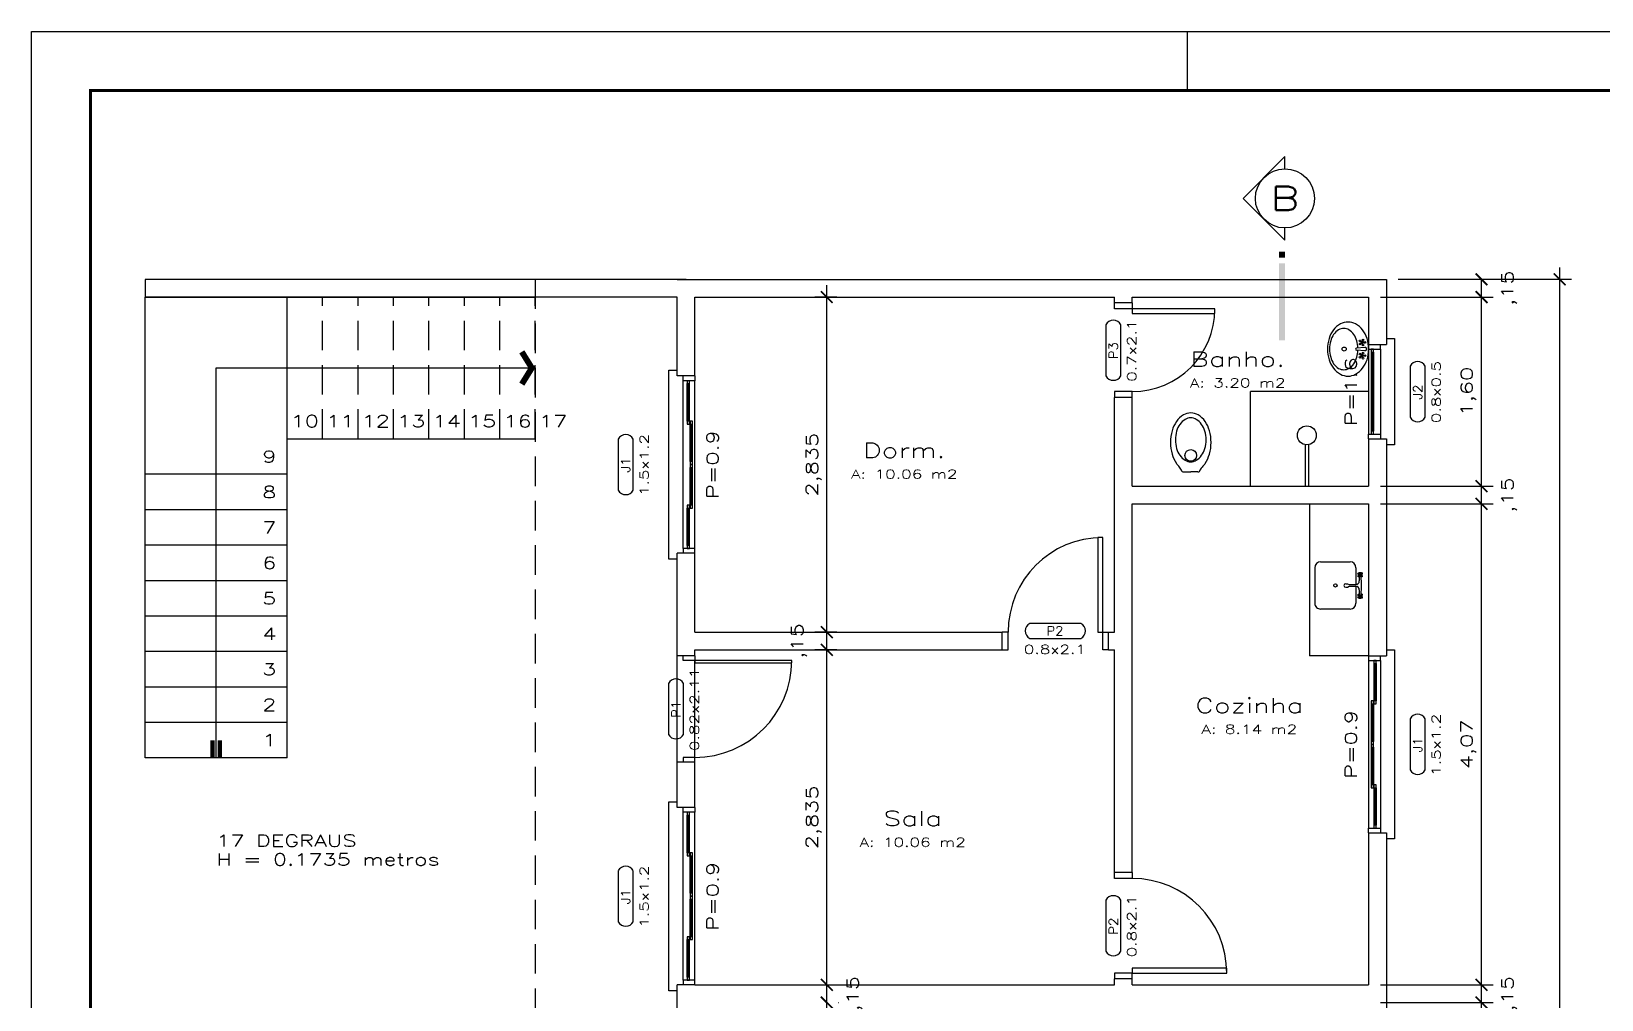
# Model space of a CAD drawing. Extents: x 241 to 398, y 106 to 179.
# Drawn here: x 241.52 to 254.81, y 169.04 to 177.24 of the extents above; entities that cross this region are included whole.
import ezdxf
from ezdxf.enums import TextEntityAlignment as Align

# ---------------------------------------------------------------- set-up
doc = ezdxf.new("R2010")
doc.units = 0
doc.linetypes.add('HIDDEN', pattern=[0.375, 0.25, -0.125])
doc.layers.get('0').update_dxf_attribs({"linetype": 'CONTINUOUS'})
doc.layers.get('DEFPOINTS').update_dxf_attribs({"linetype": 'CONTINUOUS'})
for name, color, linetype in [('APARELHOS', 8, 'CONTINUOUS'), ('COTAS', 7, 'CONTINUOUS'), ('ESPEC', 7, 'CONTINUOUS'), ('ESPECARQ', 7, 'CONTINUOUS'), ('ESQUADRIA', 3, 'CONTINUOUS'), ('LINVISTA', 8, 'CONTINUOUS'), ('MOBIL_I', 8, 'CONTINUOUS'), ('PAREDE', 5, 'CONTINUOUS'), ('REG120-160', 4, 'CONTINUOUS'), ('UNIDADE', 4, 'CONTINUOUS'), ('VIDRO', 1, 'CONTINUOUS')]:
    doc.layers.add(name, color=color, linetype=linetype)
doc.styles.add('REGUA100', font='romans.shx', dxfattribs={"width": 1.4})
doc.styles.add('REGUA160', font='romans.shx', dxfattribs={"width": 1.4})
doc.styles.add('REGUA60', font='romans.shx', dxfattribs={"width": 1.4})
doc.styles.add('REGUA80', font='romans.shx', dxfattribs={"width": 1.4})
doc.styles.get("Standard").update_dxf_attribs({"font": 'ISOCP'})
doc.dimstyles.new('ISO-25', dxfattribs={"dimtxt": 2.5, "dimasz": 2.5, "dimexe": 1.25, "dimexo": 0.625, "dimtad": 1, "dimdec": 4, "dimdsep": 46, "dimlunit": 6, "dimtxsty": 'Standard', "dimcen": 2.5, "dimadec": 0, "dimazin": 0, "dimtfac": 1, "dimtdec": 4, "dimtmove": 0, "dimatfit": 3, "dimfxl": 0, "dimtolj": 1, "dimtzin": 0, "dimarcsym": 0})

# ---------------------------------------------------------------- blocks, each defined once
blk = doc.blocks.new('CORTE2')
at = {"color": 4}
blk.add_lwpolyline([(-5, 0), (-7.07, 0), (0, 7.07), (7.07, 0), (5, 0, 1)], format="xyb", close=True, dxfattribs=at)
at = {"color": 0, "linetype": 'ByBlock'}
blk.add_arc((0, 0), 5, 180, 0, dxfattribs=at)
at = {"color": 4, "linetype": 'ByBlock'}
for points in [[(9, 0), (9, 1), (10, 0), (10, 1)], [(11, 0), (11, 1), (24, 0), (24, 1)]]:
    blk.add_solid(points, dxfattribs=at)
blk = doc.blocks.new('INDESQ2')
at = {"color": 0, "linetype": 'ByBlock'}
for p, q in [((4.32, 2.96), (-4.32, 2.96)), ((-4.32, 0.44), (4.32, 0.44))]:
    blk.add_line(p, q, dxfattribs=at)
at = {"color": 0}
for centre, start, end in [((-3.67, 1.7), 117.3654, 242.6346), ((3.67, 1.7), 297.3654, 62.6346)]:
    blk.add_arc(centre, 1.42, start, end, dxfattribs=at)
at = {"style": 'REGUA60', "width": 1.4, "flags": 9}
blk.add_attdef('LOCAL', text='', height=1.5, dxfattribs=at).set_placement((-0.08, -4.35), align=Align.CENTER)
at = {"layer": 'ESPECARQ', "color": 0, "style": 'REGUA60'}
for tag, width, p in [('COD', 1.1, (-0.08, 0.95)), ('DIM', 1.4, (-0.08, -2.17))]:
    blk.add_attdef(tag, text='', height=1.5, dxfattribs=dict(at, width=width)).set_placement(p, align=Align.CENTER)
blk = doc.blocks.new('INDDIRF')
at = {"color": 4, "linetype": 'ByBlock'}
for points in [[(0, 0), (1.86, 3), (1.18, 0), (2.71, 2.47)], [(0, 0), (1.86, -3), (1.18, 0), (2.71, -2.47)]]:
    blk.add_solid(points, dxfattribs=at)
blk = doc.blocks.new('INDDIRI')
at = {"color": 4, "linetype": 'ByBlock'}
for points in [[(0, 1), (0, 0.25), (3, 1), (3, 0.25)], [(0, -0.25), (0, -1), (3, -0.25), (3, -1)]]:
    blk.add_solid(points, dxfattribs=at)
blk = doc.blocks.new('CUBACOZ')
at = {"layer": 'APARELHOS'}
for p, q in [((-0.152, 0.174), (-0.01, 0.174)), ((-0.099, 0.209), (-0.104, 0.215)), ((-0.104, 0.203), (-0.099, 0.209)), ((-0.092, 0.216), (-0.098, 0.223)), ((-0.097, 0.196), (-0.092, 0.202)), ((-0.092, 0.216), (-0.086, 0.222)), ((-0.092, 0.202), (-0.086, 0.196)), ((-0.085, 0.209), (-0.079, 0.215)), ((-0.085, 0.209), (-0.079, 0.203)), ((-0.075, 0.202), (-0.04, 0.202)), ((-0.01, 0.117), (-0.01, 0.172)), ((0.005, 0.117), (0.005, 0.172)), ((0.006, 0.174), (0.148, 0.174)), ((0.035, 0.202), (0.072, 0.202)), ((0.081, 0.209), (0.076, 0.215)), ((0.076, 0.203), (0.081, 0.209)), ((0.088, 0.216), (0.082, 0.222)), ((0.083, 0.196), (0.088, 0.202)), ((0.088, 0.216), (0.094, 0.222)), ((0.088, 0.202), (0.094, 0.196)), ((0.095, 0.209), (0.101, 0.215)), ((0.095, 0.209), (0.101, 0.203)), ((-0.202, -0.125), (-0.202, 0.124)), ((-0.017, 0.102), (-0.01, 0.117)), ((-0.017, 0.087), (-0.017, 0.102)), ((0.013, 0.102), (0.005, 0.117)), ((0.013, 0.087), (0.013, 0.102)), ((0.198, 0.124), (0.198, -0.125)), ((-0.152, -0.175), (0.148, -0.175))]:
    blk.add_line(p, q, dxfattribs=at)
for centre, radius in [((-0.104, 0.221), 0.0062), ((-0.103, 0.197), 0.0062), ((-0.092, 0.209), 0.00508), ((-0.08, 0.221), 0.0062), ((-0.08, 0.197), 0.0062), ((0.076, 0.221), 0.0062), ((0.077, 0.197), 0.0062), ((0.088, 0.209), 0.00508), ((0.1, 0.221), 0.0062), ((0.1, 0.197), 0.0062), ((-0.002, 0), 0.0143)]:
    blk.add_circle(centre, radius, dxfattribs=at)
for centre, radius, start, end in [((-0.152, 0.124), 0.05, 90, 180), ((-0.087, 0.21), 0.0229, 161.7256, 199.7467), ((-0.092, 0.212), 0.0153, 59.5718, 120.4282), ((-0.092, 0.207), 0.0156, 241.2823, 298.7177), ((-0.002, -0.413), 0.634, 83.3445, 96.6555), ((-0.04, 0.172), 0.03, 0, 90), ((0.035, 0.172), 0.03, 90, 180), ((0.088, 0.212), 0.0153, 59.5718, 120.4282), ((0.088, 0.206), 0.0156, 241.2823, 298.7177), ((0.088, 0.209), 0.0188, 335.2462, 23.3183), ((0.148, 0.124), 0.05, 0, 90), ((-0.002, 0.087), 0.015, 180, 0), ((-0.152, -0.125), 0.05, 180, 270), ((0.148, -0.125), 0.05, 270, 0)]:
    blk.add_arc(centre, radius, start, end, dxfattribs=at)
blk = doc.blocks.new('INDUNI1')
at = {"color": 0, "style": 'REGUA100', "width": 1.4, "flags": 8}
for tag, p in [('NOME1', (0, 0)), ('NOME2', (0, -4.29))]:
    blk.add_attdef(tag, text='', height=2.5, dxfattribs=at).set_placement(p, align=Align.CENTER)
at = {"layer": 'ESPECARQ', "style": 'REGUA60', "width": 1.4}
blk.add_attdef('AREA', text='', height=1.5, dxfattribs=at).set_placement((0, -7.81), align=Align.CENTER)
at = {"layer": 'ESPECARQ', "style": 'REGUA60', "width": 1.4, "flags": 8}
for tag, p in [('PISO', (0, -10.31)), ('REVPAR', (0, -12.81)), ('PEDIR', (0, -15.31))]:
    blk.add_attdef(tag, text='', height=1.5, dxfattribs=at).set_placement(p, align=Align.CENTER)
blk = doc.blocks.new('LAVAT')
for p, q in [((-10.1, -2.8), (-8.9, -3.2)), ((-10, -2.4), (-8.7, -2.8)), ((-9.4, -4.9), (-8.6, -3.8)), ((-9.1, -5.2), (-8.3, -4.1)), ((-8.2, -1), (-8.2, -2.4)), ((-7.8, -1), (-7.8, -2.4)), ((-6.8, -5.2), (-7.6, -4.1)), ((-6.5, -4.9), (-7.3, -3.8)), ((-5.9, -2.4), (-7.2, -2.8)), ((-5.8, -2.8), (-7.1, -3.2)), ((-2.1, -0.2), (-1.2, -10.1)), ((2.1, -0.2), (1.2, -10.1)), ((5.8, -2.8), (7.1, -3.2)), ((5.9, -2.4), (7.2, -2.8)), ((6.5, -4.9), (7.3, -3.8)), ((6.8, -5.2), (7.6, -4.1)), ((7.8, -1), (7.8, -2.4)), ((8.2, -1), (8.2, -2.4)), ((9.1, -5.2), (8.3, -4.1)), ((9.4, -4.9), (8.6, -3.8)), ((10, -2.4), (8.7, -2.8)), ((10.1, -2.8), (8.9, -3.2))]:
    blk.add_line(p, q)
blk.add_lwpolyline([(0, 4.6, 0.076419), (-12.9, 2.6, 0.086454), (-23.1, -2.7, 0.105866), (-30.4, -11.2, 0.125365), (-32.7, -20.3, 0.125365), (-30.4, -29.5, 0.105866), (-23.1, -37.9, 0.086454), (-12.9, -43.2, 0.076419), (0, -45.2, 0.076419), (12.9, -43.2, 0.086454), (23.1, -37.9, 0.105866), (30.4, -29.5, 0.125365), (32.7, -20.3, 0.125365), (30.4, -11.2, 0.105866), (23.1, -2.7, 0.086454), (12.9, 2.6, 0.076419)], format="xyb", close=True)
for points in [[(-25, -25.5, 0.136248), (-23.3, -31.7, 0.106961), (-17.7, -37.7, 0.081463), (-9.9, -41.3, 0.069558), (0, -42.7, 0.069558), (9.9, -41.3, 0.081463), (17.7, -37.7, 0.106961), (23.3, -31.7, 0.136248), (25, -25.5, 0.136248), (23.3, -19.3, 0.106961), (17.7, -13.3, 0.081463), (9.9, -9.7, 0.060346), (1.3, -8.3, 0.069558)], [(-1.3, -8.3, 0.060346), (-9.9, -9.7, 0.081463), (-17.7, -13.3, 0.106961), (-23.3, -19.3, 0.136248), (-25, -25.5, 0.136248)]]:
    blk.add_lwpolyline(points, format="xyb")
for centre, radius in [((-8, 0), 1.05), ((8, 0), 1.05), ((-11, -2.2), 1.05), ((-9.9, -5.9), 1.05), ((-8, -3.2), 0.904), ((-6.1, -5.9), 1.05), ((-4.9, -2.2), 1.05), ((4.9, -2.2), 1.05), ((6.1, -5.9), 1.05), ((8, -3.2), 0.904), ((9.9, -5.9), 1.05), ((11, -2.2), 1.05), ((0, -25), 2.5)]:
    blk.add_circle(centre, radius)
for centre, radius, start, end in [((0, 0), 2.11, 354.4166, 185.8913), ((0, -10), 1.16, 185.4287, 354.7356)]:
    blk.add_arc(centre, radius, start, end)
blk = doc.blocks.new('VASO')
for p in [(-6, 0), (6, 0)]:
    blk.add_line(p, (0, 0))
for points in [[(0, 50, 0.136248), (-6.2, 48.3, 0.106961), (-12.2, 42.7, 0.081463), (-15.8, 34.9, 0.069558), (-17.2, 25, 0.069558), (-15.8, 15.1, 0.081463), (-12.2, 7.3, 0.040842), (-10.2, 4.9, 0.136248)], [(10.3, 5, 0.039379), (12.2, 7.3, 0.081463), (15.8, 15.1, 0.069558), (17.2, 25, 0.069558), (15.8, 34.9, 0.081463), (12.2, 42.7, 0.106961), (6.2, 48.3, 0.136248), (0, 50, 0.136248)]]:
    blk.add_lwpolyline(points, format="xyb")
blk.add_lwpolyline([(0, 45.8, 0.134521), (-4.7, 44.5, 0.106852), (-9.2, 40.3, 0.08225), (-12, 34.6, 0.070585), (-13, 27.2, 0.070585), (-12, 19.8, 0.08225), (-9.2, 14.1, 0.106852), (-4.7, 9.9, 0.134521), (0, 8.6, 0.134521), (4.7, 9.9, 0.106852), (9.2, 14.1, 0.08225), (11.9, 19.8, 0.070585), (13, 27.2, 0.070585), (11.9, 34.6, 0.08225), (9.2, 40.3, 0.106852), (4.7, 44.5, 0.134521)], format="xyb", close=True)
blk.add_circle((0, 14), 4.93)
for centre, radius, start, end in [((-21.8, -5.8), 15.8, 27.8937, 42.6874), ((-6, 2), 2, 186.211, 270), ((6, 2), 2, 270, 353.789), ((21.8, -5.8), 15.8, 137.3126, 152.1063)]:
    blk.add_arc(centre, radius, start, end)
blk = doc.blocks.new('VASOSANIT2')
at = {"layer": 'APARELHOS', "ltscale": 10, "xscale": 0.01, "yscale": 0.01, "zscale": 0.01}
blk.add_blockref('VASO', (-0.03, 0), dxfattribs=at)
blk = doc.blocks.new('CHUVA')
at = {"layer": 'APARELHOS'}
for p, q in [((-0.03, -0.35), (-0.03, 0)), ((0, -0.35), (0, 0))]:
    blk.add_line(p, q, dxfattribs=at)
blk.add_circle((-0.015, -0.43), 0.08, dxfattribs=at)
blk = doc.blocks.new('_ARCHTICK')
at = {"color": 0, "linetype": 'ByBlock', "const_width": 0.15}
blk.add_lwpolyline([(-0.5, -0.5), (0.5, 0.5)], dxfattribs=at)
blk = doc.blocks.new('*D69')
at = {"color": 1, "linetype": 'ByBlock', "transparency": 16777216}
for p, q in [((253.792, 167.318), (253.792, 169.118)), ((252.937, 169.018), (253.892, 169.018))]:
    blk.add_line(p, q, dxfattribs=at)
at = {"layer": 'DEFPOINTS', "color": 0, "linetype": 'ByBlock', "transparency": 16777216}
for p in [(252.837, 169.018, -3.35), (253.792, 169.018), (252.837, 167.418, -3.35)]:
    blk.add_point(p, dxfattribs=at)
at = {"color": 1, "linetype": 'ByBlock', "transparency": 16777216, "xscale": 0.1, "yscale": 0.1, "zscale": 0.1}
for p, rotation in [((253.792, 169.018), 90), ((253.792, 167.418), 270)]:
    blk.add_blockref('_ARCHTICK', p, dxfattribs=dict(at, rotation=rotation))
at = {"color": 7, "linetype": 'ByBlock', "transparency": 16777216, "insert": (253.682, 168.218), "char_height": 0.1, "attachment_point": 5, "rotation": 90, "style": 'REGUA60'}
blk.add_mtext('\\A1;1,60', dxfattribs=at)
blk = doc.blocks.new('*D70')
at = {"color": 1, "linetype": 'ByBlock', "transparency": 16777216}
for p, q in [((252.937, 169.168), (253.892, 169.168)), ((253.792, 168.918), (253.792, 169.168))]:
    blk.add_line(p, q, dxfattribs=at)
at = {"layer": 'DEFPOINTS', "color": 0, "linetype": 'ByBlock', "transparency": 16777216}
for p in [(252.837, 169.168, -3.35), (253.792, 169.168), (252.837, 169.018, -3.35)]:
    blk.add_point(p, dxfattribs=at)
at = {"color": 1, "linetype": 'ByBlock', "transparency": 16777216, "xscale": 0.1, "yscale": 0.1, "zscale": 0.1}
for p, rotation in [((253.792, 169.168), 90), ((253.792, 169.018), 270)]:
    blk.add_blockref('_ARCHTICK', p, dxfattribs=dict(at, rotation=rotation))
at = {"color": 7, "linetype": 'ByBlock', "transparency": 16777216, "insert": (254.026, 169.093), "char_height": 0.1, "attachment_point": 5, "rotation": 90, "style": 'REGUA60'}
blk.add_mtext('\\A1;,15', dxfattribs=at)
blk = doc.blocks.new('*D71')
at = {"color": 1, "linetype": 'ByBlock', "transparency": 16777216}
for p, q in [((252.937, 173.238), (253.892, 173.238)), ((253.792, 169.068), (253.792, 173.338))]:
    blk.add_line(p, q, dxfattribs=at)
at = {"layer": 'DEFPOINTS', "color": 0, "linetype": 'ByBlock', "transparency": 16777216}
for p in [(252.837, 173.238, -3.35), (253.792, 173.238), (252.837, 169.168, -3.35)]:
    blk.add_point(p, dxfattribs=at)
at = {"color": 1, "linetype": 'ByBlock', "transparency": 16777216, "xscale": 0.1, "yscale": 0.1, "zscale": 0.1}
for p, rotation in [((253.792, 173.238), 90), ((253.792, 169.168), 270)]:
    blk.add_blockref('_ARCHTICK', p, dxfattribs=dict(at, rotation=rotation))
at = {"color": 7, "linetype": 'ByBlock', "transparency": 16777216, "insert": (253.682, 171.203), "char_height": 0.1, "attachment_point": 5, "rotation": 90, "style": 'REGUA60'}
blk.add_mtext('\\A1;4,07', dxfattribs=at)
blk = doc.blocks.new('*D72')
at = {"color": 1, "linetype": 'ByBlock', "transparency": 16777216}
for p, q in [((252.937, 173.388), (253.892, 173.388)), ((253.792, 173.138), (253.792, 173.388))]:
    blk.add_line(p, q, dxfattribs=at)
at = {"layer": 'DEFPOINTS', "color": 0, "linetype": 'ByBlock', "transparency": 16777216}
for p in [(252.837, 173.388, -3.35), (253.792, 173.388), (252.837, 173.238, -3.35)]:
    blk.add_point(p, dxfattribs=at)
at = {"color": 1, "linetype": 'ByBlock', "transparency": 16777216, "xscale": 0.1, "yscale": 0.1, "zscale": 0.1}
for p, rotation in [((253.792, 173.388), 90), ((253.792, 173.238), 270)]:
    blk.add_blockref('_ARCHTICK', p, dxfattribs=dict(at, rotation=rotation))
at = {"color": 7, "linetype": 'ByBlock', "transparency": 16777216, "insert": (254.026, 173.313), "char_height": 0.1, "attachment_point": 5, "rotation": 90, "style": 'REGUA60'}
blk.add_mtext('\\A1;,15', dxfattribs=at)
blk = doc.blocks.new('*D73')
at = {"color": 1, "linetype": 'ByBlock', "transparency": 16777216}
for p, q in [((253.792, 173.288), (253.792, 175.088)), ((252.937, 174.988), (253.892, 174.988))]:
    blk.add_line(p, q, dxfattribs=at)
at = {"layer": 'DEFPOINTS', "color": 0, "linetype": 'ByBlock', "transparency": 16777216}
for p in [(252.837, 174.988, -3.35), (253.792, 174.988), (252.837, 173.388, -3.35)]:
    blk.add_point(p, dxfattribs=at)
at = {"color": 1, "linetype": 'ByBlock', "transparency": 16777216, "xscale": 0.1, "yscale": 0.1, "zscale": 0.1}
for p, rotation in [((253.792, 174.988), 90), ((253.792, 173.388), 270)]:
    blk.add_blockref('_ARCHTICK', p, dxfattribs=dict(at, rotation=rotation))
at = {"color": 7, "linetype": 'ByBlock', "transparency": 16777216, "insert": (253.682, 174.188), "char_height": 0.1, "attachment_point": 5, "rotation": 90, "style": 'REGUA60'}
blk.add_mtext('\\A1;1,60', dxfattribs=at)
blk = doc.blocks.new('*D74')
at = {"color": 1, "linetype": 'ByBlock', "transparency": 16777216}
for p, q in [((253.087, 175.138), (253.892, 175.138)), ((253.792, 174.888), (253.792, 175.138))]:
    blk.add_line(p, q, dxfattribs=at)
at = {"layer": 'DEFPOINTS', "color": 0, "linetype": 'ByBlock', "transparency": 16777216}
for p in [(252.987, 175.138, -3.35), (253.792, 175.138), (252.837, 174.988, -3.35)]:
    blk.add_point(p, dxfattribs=at)
at = {"color": 1, "linetype": 'ByBlock', "transparency": 16777216, "xscale": 0.1, "yscale": 0.1, "zscale": 0.1}
for p, rotation in [((253.792, 175.138), 90), ((253.792, 174.988), 270)]:
    blk.add_blockref('_ARCHTICK', p, dxfattribs=dict(at, rotation=rotation))
at = {"color": 7, "linetype": 'ByBlock', "transparency": 16777216, "insert": (254.026, 175.063), "char_height": 0.1, "attachment_point": 5, "rotation": 90, "style": 'REGUA60'}
blk.add_mtext('\\A1;,15', dxfattribs=at)
blk = doc.blocks.new('*D75')
at = {"color": 1, "linetype": 'ByBlock', "transparency": 16777216}
for p, q in [((254.453, 175.238), (254.453, 145.038)), ((253.087, 175.138), (254.553, 175.138)), ((253.087, 145.138), (254.553, 145.138))]:
    blk.add_line(p, q, dxfattribs=at)
at = {"layer": 'DEFPOINTS', "color": 0, "linetype": 'ByBlock', "transparency": 16777216}
for p in [(252.987, 175.138, -3.35), (252.987, 145.138, -3.35), (254.453, 145.138)]:
    blk.add_point(p, dxfattribs=at)
at = {"color": 1, "linetype": 'ByBlock', "transparency": 16777216, "xscale": 0.1, "yscale": 0.1, "zscale": 0.1}
for p, rotation in [((254.453, 175.138), 90), ((254.453, 145.138), 270)]:
    blk.add_blockref('_ARCHTICK', p, dxfattribs=dict(at, rotation=rotation))
at = {"color": 7, "linetype": 'ByBlock', "transparency": 16777216, "insert": (254.343, 160.138), "char_height": 0.1, "attachment_point": 5, "rotation": 90, "style": 'REGUA60'}
blk.add_mtext('\\A1;30,00', dxfattribs=at)
blk = doc.blocks.new('*D90')
at = {"color": 1, "linetype": 'ByBlock', "transparency": 16777216}
for p, q in [((248.253, 166.083), (248.253, 169.118)), ((248.35, 169.018), (248.353, 169.018)), ((248.337, 166.183), (248.153, 166.183))]:
    blk.add_line(p, q, dxfattribs=at)
at = {"layer": 'DEFPOINTS', "color": 0, "linetype": 'ByBlock', "transparency": 16777216}
for p in [(248.25, 169.018, -3.35), (248.253, 169.018), (248.437, 166.183, -3.35)]:
    blk.add_point(p, dxfattribs=at)
at = {"color": 1, "linetype": 'ByBlock', "transparency": 16777216, "xscale": 0.1, "yscale": 0.1, "zscale": 0.1}
for p, rotation in [((248.253, 169.018), 90), ((248.253, 166.183), 270)]:
    blk.add_blockref('_ARCHTICK', p, dxfattribs=dict(at, rotation=rotation))
at = {"color": 7, "linetype": 'ByBlock', "transparency": 16777216, "insert": (248.143, 167.6), "char_height": 0.1, "attachment_point": 5, "rotation": 90, "style": 'REGUA60'}
blk.add_mtext('\\A1;2,835', dxfattribs=at)
blk = doc.blocks.new('*D91')
at = {"color": 1, "linetype": 'ByBlock', "transparency": 16777216}
for p, q in [((248.253, 168.918), (248.253, 169.168)), ((248.35, 169.168), (248.353, 169.168))]:
    blk.add_line(p, q, dxfattribs=at)
at = {"layer": 'DEFPOINTS', "color": 0, "linetype": 'ByBlock', "transparency": 16777216}
for p in [(248.25, 169.168, -3.35), (248.253, 169.168), (248.25, 169.018, -3.35)]:
    blk.add_point(p, dxfattribs=at)
at = {"color": 1, "linetype": 'ByBlock', "transparency": 16777216, "xscale": 0.1, "yscale": 0.1, "zscale": 0.1}
for p, rotation in [((248.253, 169.168), 90), ((248.253, 169.018), 270)]:
    blk.add_blockref('_ARCHTICK', p, dxfattribs=dict(at, rotation=rotation))
at = {"color": 7, "linetype": 'ByBlock', "transparency": 16777216, "insert": (248.487, 169.093), "char_height": 0.1, "attachment_point": 5, "rotation": 90, "style": 'REGUA60'}
blk.add_mtext('\\A1;,15', dxfattribs=at)
blk = doc.blocks.new('*D92')
at = {"color": 1, "linetype": 'ByBlock', "transparency": 16777216}
for p, q in [((248.253, 169.068), (248.253, 172.103)), ((248.337, 172.003), (248.153, 172.003)), ((248.35, 169.168), (248.353, 169.168))]:
    blk.add_line(p, q, dxfattribs=at)
at = {"layer": 'DEFPOINTS', "color": 0, "linetype": 'ByBlock', "transparency": 16777216}
for p in [(248.253, 172.003), (248.437, 172.003, -3.35), (248.25, 169.168, -3.35)]:
    blk.add_point(p, dxfattribs=at)
at = {"color": 1, "linetype": 'ByBlock', "transparency": 16777216, "xscale": 0.1, "yscale": 0.1, "zscale": 0.1}
for p, rotation in [((248.253, 172.003), 90), ((248.253, 169.168), 270)]:
    blk.add_blockref('_ARCHTICK', p, dxfattribs=dict(at, rotation=rotation))
at = {"color": 7, "linetype": 'ByBlock', "transparency": 16777216, "insert": (248.143, 170.585), "char_height": 0.1, "attachment_point": 5, "rotation": 90, "style": 'REGUA60'}
blk.add_mtext('\\A1;2,835', dxfattribs=at)
blk = doc.blocks.new('*D93')
at = {"color": 1, "linetype": 'ByBlock', "transparency": 16777216}
for p, q in [((248.337, 172.153), (248.153, 172.153)), ((248.253, 171.903), (248.253, 172.153))]:
    blk.add_line(p, q, dxfattribs=at)
at = {"layer": 'DEFPOINTS', "color": 0, "linetype": 'ByBlock', "transparency": 16777216}
for p in [(248.253, 172.153), (248.437, 172.153, -3.35), (248.437, 172.003, -3.35)]:
    blk.add_point(p, dxfattribs=at)
at = {"color": 1, "linetype": 'ByBlock', "transparency": 16777216, "xscale": 0.1, "yscale": 0.1, "zscale": 0.1}
for p, rotation in [((248.253, 172.153), 90), ((248.253, 172.003), 270)]:
    blk.add_blockref('_ARCHTICK', p, dxfattribs=dict(at, rotation=rotation))
at = {"color": 7, "linetype": 'ByBlock', "transparency": 16777216, "insert": (248.018, 172.078), "char_height": 0.1, "attachment_point": 5, "rotation": 90, "style": 'REGUA60'}
blk.add_mtext('\\A1;,15', dxfattribs=at)
blk = doc.blocks.new('*D94')
at = {"color": 1, "linetype": 'ByBlock', "transparency": 16777216}
for p, q in [((248.253, 172.053), (248.253, 175.088)), ((248.337, 174.988), (248.153, 174.988)), ((248.337, 172.153), (248.153, 172.153))]:
    blk.add_line(p, q, dxfattribs=at)
at = {"layer": 'DEFPOINTS', "color": 0, "linetype": 'ByBlock', "transparency": 16777216}
for p in [(248.253, 174.988), (248.437, 174.988, -3.35), (248.437, 172.153, -3.35)]:
    blk.add_point(p, dxfattribs=at)
at = {"color": 1, "linetype": 'ByBlock', "transparency": 16777216, "xscale": 0.1, "yscale": 0.1, "zscale": 0.1}
for p, rotation in [((248.253, 174.988), 90), ((248.253, 172.153), 270)]:
    blk.add_blockref('_ARCHTICK', p, dxfattribs=dict(at, rotation=rotation))
at = {"color": 7, "linetype": 'ByBlock', "transparency": 16777216, "insert": (248.143, 173.57), "char_height": 0.1, "attachment_point": 5, "rotation": 90, "style": 'REGUA60'}
blk.add_mtext('\\A1;2,835', dxfattribs=at)

msp = doc.modelspace()

# ---------------------------------------------------------------- linework, layer by layer
for p, q in [((241.524, 177.2361), (279.1371, 177.2361)), ((241.524, 157.4043), (241.524, 177.2361)), ((251.3023, 177.2361), (251.3023, 176.7361))]:
    msp.add_line(p, q)
at = {"const_width": 0.0236}
msp.add_lwpolyline([(242.024, 176.7361), (278.6371, 176.7361), (278.6371, 143.026), (242.024, 143.026)], close=True, dxfattribs=at)
at = {"layer": 'APARELHOS'}
for p, q in [((251.8371, 173.3878, -3.35), (251.8371, 174.1878, -3.35)), ((252.8371, 174.1878, -3.35), (251.8371, 174.1878, -3.35)), ((252.3371, 173.2378, -3.35), (252.3371, 171.9528, -3.35)), ((252.8371, 171.9528, -3.35), (252.3371, 171.9528, -3.35))]:
    msp.add_line(p, q, dxfattribs=at)
at = {"layer": 'ESPEC', "elevation": -3.35}
msp.add_lwpolyline([(243.0871, 171.0878), (243.0871, 171.3878), (243.0871, 171.6878), (243.0871, 171.9878), (243.0871, 172.2878), (243.0871, 172.5878), (243.0871, 172.8878), (243.0871, 173.1878), (243.0871, 173.4878), (243.0871, 174.3878), (243.6871, 174.3878), (243.9871, 174.3878), (244.2871, 174.3878), (244.5871, 174.3878), (244.8871, 174.3878), (245.1871, 174.3878), (245.4871, 174.3878), (245.7871, 174.3878)], dxfattribs=at)
at = {"layer": 'ESQUADRIA', "color": 1}
for p, q in [((252.8371, 174.5478, -3.35), (252.8371, 173.8278, -3.35)), ((252.8571, 174.5228, -3.35), (252.8571, 173.8528, -3.35)), ((252.8771, 174.5228, -3.35), (252.8771, 173.8528, -3.35)), ((252.9371, 174.5478, -3.35), (252.9371, 173.8278, -3.35)), ((247.0371, 172.8603, -3.35), (247.0371, 174.2803, -3.35)), ((247.0721, 173.9378, -3.35), (247.0721, 174.2553, -3.35)), ((247.0921, 173.9378, -3.35), (247.0921, 174.2553, -3.35)), ((247.1371, 172.8603, -3.35), (247.1371, 174.2803, -3.35)), ((247.0971, 173.5953, -3.35), (247.0971, 173.9128, -3.35)), ((247.1171, 173.5953, -3.35), (247.1171, 173.9128, -3.35)), ((247.0971, 173.2278, -3.35), (247.0971, 173.5453, -3.35)), ((247.1171, 173.2278, -3.35), (247.1171, 173.5453, -3.35)), ((247.0721, 172.8853, -3.35), (247.0721, 173.2028, -3.35)), ((247.0921, 172.8853, -3.35), (247.0921, 173.2028, -3.35)), ((247.1371, 171.0928, -3.35), (247.1371, 171.9128, -3.35)), ((252.8371, 171.9128, -3.35), (252.8371, 170.4928, -3.35)), ((252.9371, 171.9128, -3.35), (252.9371, 170.4928, -3.35)), ((252.8821, 171.8878, -3.35), (252.8821, 171.5703, -3.35)), ((252.9021, 171.8878, -3.35), (252.9021, 171.5703, -3.35)), ((252.8571, 171.5453, -3.35), (252.8571, 171.2278, -3.35)), ((252.8771, 171.5453, -3.35), (252.8771, 171.2278, -3.35)), ((252.8571, 171.1778, -3.35), (252.8571, 170.8603, -3.35)), ((252.8771, 171.1778, -3.35), (252.8771, 170.8603, -3.35)), ((252.8821, 170.8353, -3.35), (252.8821, 170.5178, -3.35)), ((252.9021, 170.8353, -3.35), (252.9021, 170.5178, -3.35)), ((247.0371, 169.2078, -3.35), (247.0371, 170.6278, -3.35)), ((247.0721, 170.2853, -3.35), (247.0721, 170.6028, -3.35)), ((247.0921, 170.2853, -3.35), (247.0921, 170.6028, -3.35)), ((247.1371, 169.2078, -3.35), (247.1371, 170.6278, -3.35)), ((247.0971, 169.9428, -3.35), (247.0971, 170.2603, -3.35)), ((247.1171, 169.9428, -3.35), (247.1171, 170.2603, -3.35)), ((247.0971, 169.5753, -3.35), (247.0971, 169.8928, -3.35)), ((247.1171, 169.5753, -3.35), (247.1171, 169.8928, -3.35)), ((247.0721, 169.2328, -3.35), (247.0721, 169.5503, -3.35)), ((247.0921, 169.2328, -3.35), (247.0921, 169.5503, -3.35))]:
    msp.add_line(p, q, dxfattribs=at)
at = {"layer": 'ESQUADRIA', "elevation": -3.35}
for points in [[(250.8371, 174.9378), (250.8371, 174.8878), (250.6871, 174.8878), (250.6871, 174.9378)], [(252.8371, 174.5878), (252.8371, 174.5478), (252.9371, 174.5478), (252.9371, 174.5878)], [(252.9871, 174.6378), (253.0571, 174.6378), (253.0571, 173.7378), (252.9871, 173.7378)], [(246.9871, 172.7703), (246.9171, 172.7703), (246.9171, 174.3703), (246.9871, 174.3703)], [(247.1371, 174.3203), (247.1371, 174.2803), (247.0371, 174.2803), (247.0371, 174.3203)], [(250.8371, 174.1378), (250.8371, 174.1878), (250.6871, 174.1878), (250.6871, 174.1378)], [(252.8371, 173.7878), (252.8371, 173.8278), (252.9371, 173.8278), (252.9371, 173.7878)], [(247.1371, 172.8203), (247.1371, 172.8603), (247.0371, 172.8603), (247.0371, 172.8203)], [(249.7371, 172.0028), (249.7871, 172.0028), (249.7871, 172.1528), (249.7371, 172.1528)], [(250.6371, 172.0028), (250.5871, 172.0028), (250.5871, 172.1528), (250.6371, 172.1528)], [(246.9871, 171.0528), (246.9871, 171.0528), (246.9871, 171.9528), (246.9871, 171.9528)], [(247.1371, 171.9528), (247.1371, 171.9128), (247.0371, 171.9128), (247.0371, 171.9528)], [(252.8371, 171.9528), (252.8371, 171.9128), (252.9371, 171.9128), (252.9371, 171.9528)], [(252.9871, 172.0028), (253.0571, 172.0028), (253.0571, 170.4028), (252.9871, 170.4028)], [(247.1371, 171.0528), (247.1371, 171.0928), (247.0371, 171.0928), (247.0371, 171.0528)], [(246.9871, 169.1178), (246.9171, 169.1178), (246.9171, 170.7178), (246.9871, 170.7178)], [(247.1371, 170.6678), (247.1371, 170.6278), (247.0371, 170.6278), (247.0371, 170.6678)], [(252.8371, 170.4528), (252.8371, 170.4928), (252.9371, 170.4928), (252.9371, 170.4528)], [(250.8371, 170.1178), (250.8371, 170.0678), (250.6871, 170.0678), (250.6871, 170.1178)], [(250.8371, 169.2178), (250.8371, 169.2678), (250.6871, 169.2678), (250.6871, 169.2178)], [(247.1371, 169.1678), (247.1371, 169.2078), (247.0371, 169.2078), (247.0371, 169.1678)]]:
    msp.add_lwpolyline(points, dxfattribs=at)
for points in [[(251.5371, 174.8878), (250.8371, 174.8878), (250.8371, 174.8478), (251.5371, 174.8478)], [(252.8571, 174.5478), (252.8571, 174.5228), (252.8771, 174.5228), (252.8771, 174.5478)], [(247.0721, 174.2803), (247.0721, 174.2553), (247.0921, 174.2553), (247.0921, 174.2803)], [(247.0921, 173.9128), (247.0921, 173.9378), (247.0721, 173.9378), (247.0721, 173.9128)], [(247.0971, 173.9378), (247.0971, 173.9128), (247.1171, 173.9128), (247.1171, 173.9378)], [(252.8771, 173.8278), (252.8771, 173.8528), (252.8571, 173.8528), (252.8571, 173.8278)], [(247.1171, 173.5703), (247.1171, 173.5953), (247.0971, 173.5953), (247.0971, 173.5703)], [(247.0971, 173.5703), (247.0971, 173.5453), (247.1171, 173.5453), (247.1171, 173.5703)], [(247.0721, 173.2278), (247.0721, 173.2028), (247.0921, 173.2028), (247.0921, 173.2278)], [(247.1171, 173.2028), (247.1171, 173.2278), (247.0971, 173.2278), (247.0971, 173.2028)], [(247.0921, 172.8603), (247.0921, 172.8853), (247.0721, 172.8853), (247.0721, 172.8603)], [(250.5471, 172.9528), (250.5471, 172.1528), (250.5871, 172.1528), (250.5871, 172.9528)], [(247.9571, 171.9128), (247.1371, 171.9128), (247.1371, 171.8928), (247.9571, 171.8928)], [(252.8821, 171.9128), (252.8821, 171.8878), (252.9021, 171.8878), (252.9021, 171.9128)], [(252.8571, 171.5703), (252.8571, 171.5453), (252.8771, 171.5453), (252.8771, 171.5703)], [(252.9021, 171.5453), (252.9021, 171.5703), (252.8821, 171.5703), (252.8821, 171.5453)], [(252.8771, 171.2028), (252.8771, 171.2278), (252.8571, 171.2278), (252.8571, 171.2028)], [(252.8571, 171.2028), (252.8571, 171.1778), (252.8771, 171.1778), (252.8771, 171.2028)], [(252.8771, 170.8353), (252.8771, 170.8603), (252.8571, 170.8603), (252.8571, 170.8353)], [(252.8821, 170.8603), (252.8821, 170.8353), (252.9021, 170.8353), (252.9021, 170.8603)], [(247.0721, 170.6278), (247.0721, 170.6028), (247.0921, 170.6028), (247.0921, 170.6278)], [(252.9021, 170.4928), (252.9021, 170.5178), (252.8821, 170.5178), (252.8821, 170.4928)], [(247.0921, 170.2603), (247.0921, 170.2853), (247.0721, 170.2853), (247.0721, 170.2603)], [(247.0971, 170.2853), (247.0971, 170.2603), (247.1171, 170.2603), (247.1171, 170.2853)], [(247.1171, 169.9178), (247.1171, 169.9428), (247.0971, 169.9428), (247.0971, 169.9178)], [(247.0971, 169.9178), (247.0971, 169.8928), (247.1171, 169.8928), (247.1171, 169.9178)], [(247.0721, 169.5753), (247.0721, 169.5503), (247.0921, 169.5503), (247.0921, 169.5753)], [(247.1171, 169.5503), (247.1171, 169.5753), (247.0971, 169.5753), (247.0971, 169.5503)], [(250.8371, 169.2678), (251.6371, 169.2678), (251.6371, 169.3078), (250.8371, 169.3078)], [(247.0921, 169.2078), (247.0921, 169.2328), (247.0721, 169.2328), (247.0721, 169.2078)]]:
    msp.add_lwpolyline(points, close=True, dxfattribs=at)
at = {"layer": 'LINVISTA', "linetype": 'HIDDEN'}
for p, q in [((245.7871, 175.1378, -3.35), (245.7871, 145.1378, -3.35)), ((243.9871, 173.7879, -3.35), (243.9871, 174.9877, -3.35)), ((244.2871, 173.7879, -3.35), (244.2871, 174.9877, -3.35)), ((244.5871, 173.7879, -3.35), (244.5871, 174.9877, -3.35)), ((244.8871, 173.7879, -3.35), (244.8871, 174.9877, -3.35)), ((245.1871, 173.7879, -3.35), (245.1871, 174.9877, -3.35)), ((245.4871, 173.7879, -3.35), (245.4871, 174.9877, -3.35)), ((245.7871, 173.7879, -3.35), (245.7871, 174.9877, -3.35))]:
    msp.add_line(p, q, dxfattribs=at)
at = {"layer": 'LINVISTA'}
for p, q in [((243.6871, 173.7879, -3.35), (243.6871, 174.9877, -3.35)), ((243.687, 173.4878, -3.35), (242.4872, 173.4878, -3.35)), ((243.687, 173.1878, -3.35), (242.4872, 173.1878, -3.35)), ((243.687, 172.8878, -3.35), (242.4872, 172.8878, -3.35)), ((243.687, 172.5878, -3.35), (242.4872, 172.5878, -3.35)), ((243.687, 172.2878, -3.35), (242.4872, 172.2878, -3.35)), ((243.687, 171.9878, -3.35), (242.4872, 171.9878, -3.35)), ((243.687, 171.6878, -3.35), (242.4872, 171.6878, -3.35)), ((243.687, 171.3878, -3.35), (242.4872, 171.3878, -3.35)), ((243.687, 171.0878, -3.35), (242.4872, 171.0878, -3.35))]:
    msp.add_line(p, q, dxfattribs=at)
at = {"layer": 'LINVISTA', "elevation": -3.35}
for points in [[(242.4872, 171.0878), (242.4872, 171.3878), (242.4872, 171.6878), (242.4872, 171.9878), (242.4872, 172.2878), (242.4872, 172.5878), (242.4872, 172.8878), (242.4872, 173.1878), (242.4872, 173.4878), (242.4872, 174.9877), (243.6871, 174.9877), (243.9871, 174.9877), (244.2871, 174.9877), (244.5871, 174.9877), (244.8871, 174.9877), (245.1871, 174.9877), (245.4871, 174.9877), (245.7871, 174.9877)], [(243.687, 171.0878), (243.687, 171.3878), (243.687, 171.6878), (243.687, 171.9878), (243.687, 172.2878), (243.687, 172.5878), (243.687, 172.8878), (243.687, 173.1878), (243.687, 173.4878), (243.687, 173.7879), (243.6871, 173.7879), (243.9871, 173.7879), (244.2871, 173.7879), (244.5871, 173.7879), (244.8871, 173.7879), (245.1871, 173.7879), (245.4871, 173.7879), (245.7871, 173.7879)]]:
    msp.add_lwpolyline(points, dxfattribs=at)
at = {"layer": 'MOBIL_I'}
for centre, radius, start, end in [((250.8371, 174.8878, -3.35), 0.7, 270, 0), ((250.5871, 172.1528, -3.35), 0.8, 90, 180), ((247.1371, 171.9128, -3.35), 0.82, 270, 0), ((250.8371, 169.2678, -3.35), 0.8, 0, 90)]:
    msp.add_arc(centre, radius, start, end, dxfattribs=at)
at = {"layer": 'PAREDE'}
for p, q in [((242.4871, 175.1378, -3.35), (242.4871, 174.9878, -3.35)), ((245.7871, 175.1378, -3.35), (242.4871, 175.1378, -3.35)), ((245.7871, 175.1378, -3.35), (245.7871, 174.9878, -3.35)), ((247.0621, 175.1378, -3.35), (245.7871, 175.1378, -3.35)), ((246.9871, 175.1378, -3.35), (250.7621, 175.1378, -3.35)), ((250.7621, 175.1378, -3.35), (252.9871, 175.1378, -3.35)), ((252.9871, 175.1378, -3.35), (252.9871, 174.5878, -3.35)), ((245.7871, 174.9878, -3.35), (242.4871, 174.9878, -3.35)), ((246.9871, 174.9878, -3.35), (245.7871, 174.9878, -3.35)), ((246.9871, 174.3203, -3.35), (246.9871, 174.9878, -3.35)), ((247.1371, 174.3203, -3.35), (247.1371, 174.9878, -3.35)), ((247.1371, 174.9878, -3.35), (250.6871, 174.9878, -3.35)), ((250.6871, 174.9378, -3.35), (250.6871, 174.9878, -3.35)), ((250.8371, 174.9878, -3.35), (252.8371, 174.9878, -3.35)), ((250.8371, 174.9378, -3.35), (250.8371, 174.9878, -3.35)), ((252.8371, 174.9878, -3.35), (252.8371, 174.5878, -3.35)), ((250.8371, 174.9378, -3.35), (250.6871, 174.9378, -3.35)), ((252.8371, 174.5878, -3.35), (252.9871, 174.5878, -3.35)), ((247.1371, 174.3203, -3.35), (246.9871, 174.3203, -3.35)), ((250.8371, 174.1378, -3.35), (250.6871, 174.1378, -3.35)), ((250.6871, 173.3128, -3.35), (250.6871, 174.1378, -3.35)), ((250.8371, 173.3878, -3.35), (250.8371, 174.1378, -3.35)), ((252.8371, 173.7878, -3.35), (252.8371, 173.3878, -3.35)), ((252.8371, 173.7878, -3.35), (252.9871, 173.7878, -3.35)), ((252.9871, 173.7878, -3.35), (252.9871, 173.3128, -3.35)), ((250.8371, 173.3878, -3.35), (252.8371, 173.3878, -3.35)), ((250.6871, 172.1528, -3.35), (250.6871, 173.3128, -3.35)), ((250.8371, 173.2378, -3.35), (252.8371, 173.2378, -3.35)), ((250.8371, 172.0778, -3.35), (250.8371, 173.2378, -3.35)), ((252.8371, 173.2378, -3.35), (252.8371, 171.9528, -3.35)), ((252.9871, 173.3128, -3.35), (252.9871, 171.9528, -3.35)), ((247.1371, 172.8203, -3.35), (246.9871, 172.8203, -3.35)), ((246.9871, 172.0778, -3.35), (246.9871, 172.8203, -3.35)), ((247.1371, 172.1528, -3.35), (247.1371, 172.8203, -3.35)), ((246.9871, 171.9528, -3.35), (246.9871, 172.0778, -3.35)), ((247.1371, 172.1528, -3.35), (249.7371, 172.1528, -3.35)), ((249.7371, 172.0028, -3.35), (249.7371, 172.1528, -3.35)), ((250.6371, 172.1528, -3.35), (250.6871, 172.1528, -3.35)), ((250.6371, 172.0028, -3.35), (250.6371, 172.1528, -3.35)), ((250.8371, 170.1178, -3.35), (250.8371, 172.0778, -3.35)), ((247.1371, 171.9528, -3.35), (246.9871, 171.9528, -3.35)), ((247.1371, 171.9528, -3.35), (247.1371, 172.0028, -3.35)), ((247.1371, 172.0028, -3.35), (249.7371, 172.0028, -3.35)), ((250.6371, 172.0028, -3.35), (250.6871, 172.0028, -3.35)), ((250.6871, 170.1178, -3.35), (250.6871, 172.0028, -3.35)), ((252.8371, 171.9528, -3.35), (252.9871, 171.9528, -3.35)), ((247.1371, 171.0528, -3.35), (246.9871, 171.0528, -3.35)), ((246.9871, 170.6678, -3.35), (246.9871, 171.0528, -3.35)), ((247.1371, 170.6678, -3.35), (247.1371, 171.0528, -3.35)), ((247.1371, 170.6678, -3.35), (246.9871, 170.6678, -3.35)), ((252.8371, 170.4528, -3.35), (252.8371, 169.1678, -3.35)), ((252.8371, 170.4528, -3.35), (252.9871, 170.4528, -3.35)), ((252.9871, 170.4528, -3.35), (252.9871, 169.0928, -3.35)), ((250.8371, 170.1178, -3.35), (250.6871, 170.1178, -3.35)), ((247.1371, 169.1678, -3.35), (246.9871, 169.1678, -3.35)), ((246.9871, 169.0928, -3.35), (246.9871, 169.1678, -3.35)), ((247.1371, 169.1678, -3.35), (250.6871, 169.1678, -3.35)), ((247.1371, 169.1678, -3.35), (247.1371, 169.1678, -3.35)), ((250.8371, 169.2178, -3.35), (250.6871, 169.2178, -3.35)), ((250.6871, 169.1678, -3.35), (250.6871, 169.2178, -3.35)), ((250.8371, 169.1678, -3.35), (250.8371, 169.2178, -3.35)), ((250.8371, 169.1678, -3.35), (252.8371, 169.1678, -3.35)), ((246.9871, 168.3503, -3.35), (246.9871, 169.0928, -3.35)), ((252.9871, 169.0928, -3.35), (252.9871, 168.6178, -3.35))]:
    msp.add_line(p, q, dxfattribs=at)
at = {"layer": 'VIDRO'}
for p, q in [((252.8671, 174.5228, -3.35), (252.8671, 173.8528, -3.35)), ((247.0821, 173.9378, -3.35), (247.0821, 174.2553, -3.35)), ((247.1071, 173.5953, -3.35), (247.1071, 173.9128, -3.35)), ((247.1071, 173.2278, -3.35), (247.1071, 173.5453, -3.35)), ((247.0821, 172.8853, -3.35), (247.0821, 173.2028, -3.35)), ((252.8921, 171.8878, -3.35), (252.8921, 171.5703, -3.35)), ((252.8671, 171.5453, -3.35), (252.8671, 171.2278, -3.35)), ((252.8671, 171.1778, -3.35), (252.8671, 170.8603, -3.35)), ((252.8921, 170.8353, -3.35), (252.8921, 170.5178, -3.35)), ((247.0821, 170.2853, -3.35), (247.0821, 170.6028, -3.35)), ((247.1071, 169.9428, -3.35), (247.1071, 170.2603, -3.35)), ((247.1071, 169.5753, -3.35), (247.1071, 169.8928, -3.35)), ((247.0821, 169.2328, -3.35), (247.0821, 169.5503, -3.35))]:
    msp.add_line(p, q, dxfattribs=at)

# ---------------------------------------------------------------- block references
at = {"layer": 'APARELHOS', "xscale": 0.006999999999999999, "yscale": 0.006999999999999999, "zscale": 0.006999999999999999, "rotation": 270}
msp.add_blockref('LAVAT', (252.8051, 174.5478, -3.35), dxfattribs=at)
at = {"layer": 'APARELHOS'}
msp.add_blockref('VASOSANIT2', (251.3623, 173.5078, -3.35), dxfattribs=at)
for name, p, rotation in [('CHUVA', (252.2992, 173.3878, -3.35), 180), ('CUBACOZ', (252.556, 172.5455), 270)]:
    msp.add_blockref(name, p, dxfattribs=dict(at, rotation=rotation))
at = {"layer": 'ESPEC', "yscale": 0.05, "zscale": 0.05}
for name, p, xscale, rotation in [('CORTE2', (252.129, 175.8227, -3.35), -0.05, 90), ('INDDIRF', (245.7871, 174.3878, -3.35), 0.05, 180), ('INDDIRI', (243.0871, 171.0878, -3.35), 0.05, 90)]:
    msp.add_blockref(name, p, dxfattribs=dict(at, xscale=xscale, rotation=rotation))
at = {"layer": 'ESPECARQ', "xscale": 0.05, "yscale": 0.05, "zscale": 0.05}
for p, rotation, values in [((250.7621, 174.5378, -3.35), 90, {'COD': 'P3', 'DIM': '0.7x2.1'}), ((253.3371, 174.1878, -3.35), 90, {'COD': 'J2', 'DIM': '0.8x0.5'}), ((246.6371, 173.5703, -3.35), 90, {'COD': 'J1', 'DIM': '1.5x1.2'}), ((247.0621, 171.5028, -3.35), 90, {'COD': 'P1', 'DIM': '0.82x2.11'}), ((253.3371, 171.2028, -3.35), 90, {'COD': 'J1', 'DIM': '1.5x1.2'}), ((246.6371, 169.9178, -3.35), 89.99999999999783, {'COD': 'J1', 'DIM': '1.5x1.2'}), ((250.7621, 169.6678, -3.35), 90, {'COD': 'P2', 'DIM': '0.8x2.1'})]:
    msp.add_blockref('INDESQ2', p, dxfattribs=dict(at, rotation=rotation)).add_auto_attribs(values)
msp.add_blockref('INDESQ2', (250.1871, 172.0778, -3.35), dxfattribs=at).add_auto_attribs({'COD': 'P2', 'DIM': '0.8x2.1'})
at = {"layer": 'UNIDADE', "xscale": 0.05, "yscale": 0.05, "zscale": 0.05}
for p, values in [((251.7295, 174.6145, -3.35), {'NOME2': 'Banho.', 'AREA': 'A: 3.20 m2'}), ((248.9085, 173.8425, -3.35), {'NOME2': 'Dorm.', 'AREA': 'A: 10.06 m2'}), ((251.8278, 171.6833, -3.35), {'NOME2': 'Cozinha', 'AREA': 'A: 8.14 m2'}), ((248.9796, 170.7271, -3.35), {'NOME2': 'Sala', 'AREA': 'A: 10.06 m2'})]:
    msp.add_blockref('INDUNI1', p, dxfattribs=at).add_auto_attribs(values)

# ---------------------------------------------------------------- texts
at = {"layer": 'ESPEC', "style": 'REGUA80', "width": 1.4}
for s, p in [('10', (243.8371, 173.9379, -3.35)), ('11', (244.1371, 173.9379, -3.35)), ('12', (244.4371, 173.9379, -3.35)), ('13', (244.7371, 173.9379, -3.35)), ('14', (245.0371, 173.9379, -3.35)), ('15', (245.3371, 173.9379, -3.35)), ('16', (245.6371, 173.9379, -3.35)), ('17', (245.9371, 173.9379, -3.35)), ('9', (243.537, 173.6378, -3.35)), ('8', (243.537, 173.3378, -3.35)), ('7', (243.537, 173.0378, -3.35)), ('6', (243.537, 172.7378, -3.35)), ('5', (243.537, 172.4378, -3.35)), ('4', (243.537, 172.1378, -3.35)), ('3', (243.537, 171.8378, -3.35)), ('2', (243.537, 171.5378, -3.35)), ('1', (243.537, 171.2378, -3.35))]:
    msp.add_text(s, height=0.1, dxfattribs=at).set_placement(p, align=Align.MIDDLE)
for s, p in [('17 DEGRAUS', (243.0871, 170.3378, -3.35)), ('H = 0.1735 metros', (243.0871, 170.1787, -3.35))]:
    msp.add_text(s, height=0.1, dxfattribs=at).set_placement(p)
at = {"layer": 'ESPECARQ', "style": 'REGUA80', "width": 1.4}
for s, p in [('P=1.6', (252.6871, 174.1878, -3.35)), ('P=0.9', (247.2871, 173.5703, -3.35)), ('P=0.9', (252.6871, 171.2028, -3.35)), ('P=0.9', (247.2871, 169.9178, -3.35))]:
    msp.add_text(s, height=0.1, rotation=90, dxfattribs=at).set_placement(p, align=Align.MIDDLE)
at = {"layer": 'REG120-160', "style": 'REGUA160', "width": 1.4}
msp.add_text('B', height=0.2, dxfattribs=at).set_placement((252.129, 175.8227, -3.35), align=Align.MIDDLE)

# ---------------------------------------------------------------- dimensions: what is measured, and where the dimension line sits
at = {"layer": 'COTAS'}
for base, p1, p2, override, picture, middle in [((254.4529, 145.1378), (252.9871, 175.1378, -3.35), (252.9871, 145.1378, -3.35), {"dimtxt": 0.1, "dimasz": 0.1, "dimexe": 0.1, "dimexo": 0.1, "dimgap": 0.05, "dimdec": 2, "dimzin": 4, "dimtxsty": 'REGUA60', "dimblk1": 'ARCHTICK', "dimblk2": 'ARCHTICK', "dimsah": 1, "dimcen": 0.1, "dimdle": 0.1, "dimclrd": 1, "dimclre": 1, "dimclrt": 7, "dimtofl": 0, "dimtmove": 2}, '*D75', (254.3434, 160.1378)), ((248.2526, 174.9878), (248.4371, 172.1528, -3.35), (248.4371, 174.9878, -3.35), {"dimtxt": 0.1, "dimasz": 0.1, "dimexe": 0.1, "dimexo": 0.1, "dimgap": 0.05, "dimdec": 3, "dimzin": 4, "dimtxsty": 'REGUA60', "dimblk1": 'ARCHTICK', "dimblk2": 'ARCHTICK', "dimsah": 1, "dimcen": 0.1, "dimdle": 0.1, "dimclrd": 1, "dimclre": 1, "dimclrt": 7, "dimtofl": 0, "dimtmove": 2}, '*D94', (248.1431, 173.5703)), ((253.7915, 175.1378), (252.8371, 174.9878, -3.35), (252.9871, 175.1378, -3.35), {"dimtxt": 0.1, "dimasz": 0.1, "dimexe": 0.1, "dimexo": 0.1, "dimgap": 0.05, "dimdec": 2, "dimzin": 4, "dimtxsty": 'REGUA60', "dimblk1": 'ARCHTICK', "dimblk2": 'ARCHTICK', "dimsah": 1, "dimcen": 0.1, "dimdle": 0.1, "dimse1": 1, "dimclrd": 1, "dimclre": 1, "dimclrt": 7, "dimtofl": 0, "dimtmove": 2}, '*D74', (254.026, 175.0628)), ((253.7915, 174.9878), (252.8371, 173.3878, -3.35), (252.8371, 174.9878, -3.35), {"dimtxt": 0.1, "dimasz": 0.1, "dimexe": 0.1, "dimexo": 0.1, "dimgap": 0.05, "dimdec": 2, "dimzin": 4, "dimtxsty": 'REGUA60', "dimblk1": 'ARCHTICK', "dimblk2": 'ARCHTICK', "dimsah": 1, "dimcen": 0.1, "dimdle": 0.1, "dimse1": 1, "dimclrd": 1, "dimclre": 1, "dimclrt": 7, "dimtofl": 0, "dimtmove": 2}, '*D73', (253.682, 174.1878)), ((253.7915, 173.3878), (252.8371, 173.2378, -3.35), (252.8371, 173.3878, -3.35), {"dimtxt": 0.1, "dimasz": 0.1, "dimexe": 0.1, "dimexo": 0.1, "dimgap": 0.05, "dimdec": 2, "dimzin": 4, "dimtxsty": 'REGUA60', "dimblk1": 'ARCHTICK', "dimblk2": 'ARCHTICK', "dimsah": 1, "dimcen": 0.1, "dimdle": 0.1, "dimse1": 1, "dimclrd": 1, "dimclre": 1, "dimclrt": 7, "dimtofl": 0, "dimtmove": 2}, '*D72', (254.026, 173.3128)), ((253.7915, 173.2378), (252.8371, 169.1678, -3.35), (252.8371, 173.2378, -3.35), {"dimtxt": 0.1, "dimasz": 0.1, "dimexe": 0.1, "dimexo": 0.1, "dimgap": 0.05, "dimdec": 2, "dimzin": 4, "dimtxsty": 'REGUA60', "dimblk1": 'ARCHTICK', "dimblk2": 'ARCHTICK', "dimsah": 1, "dimcen": 0.1, "dimdle": 0.1, "dimse1": 1, "dimclrd": 1, "dimclre": 1, "dimclrt": 7, "dimtofl": 0, "dimtmove": 2}, '*D71', (253.682, 171.2028)), ((248.2526, 172.1528), (248.4371, 172.0028, -3.35), (248.4371, 172.1528, -3.35), {"dimtxt": 0.1, "dimasz": 0.1, "dimexe": 0.1, "dimexo": 0.1, "dimgap": 0.05, "dimdec": 2, "dimzin": 4, "dimtxsty": 'REGUA60', "dimblk1": 'ARCHTICK', "dimblk2": 'ARCHTICK', "dimsah": 1, "dimcen": 0.1, "dimdle": 0.1, "dimse1": 1, "dimclrd": 1, "dimclre": 1, "dimclrt": 7, "dimtofl": 0, "dimtmove": 2}, '*D93', (248.0181, 172.0778)), ((248.2526, 172.0028), (248.2504, 169.1678, -3.35), (248.4371, 172.0028, -3.35), {"dimtxt": 0.1, "dimasz": 0.1, "dimexe": 0.1, "dimexo": 0.1, "dimgap": 0.05, "dimdec": 3, "dimzin": 4, "dimtxsty": 'REGUA60', "dimblk1": 'ARCHTICK', "dimblk2": 'ARCHTICK', "dimsah": 1, "dimcen": 0.1, "dimdle": 0.1, "dimclrd": 1, "dimclre": 1, "dimclrt": 7, "dimtofl": 0, "dimtmove": 2}, '*D92', (248.1431, 170.5853)), ((248.2526, 169.0178), (248.4371, 166.1828, -3.35), (248.2504, 169.0178, -3.35), {"dimtxt": 0.1, "dimasz": 0.1, "dimexe": 0.1, "dimexo": 0.1, "dimgap": 0.05, "dimdec": 3, "dimzin": 4, "dimtxsty": 'REGUA60', "dimblk1": 'ARCHTICK', "dimblk2": 'ARCHTICK', "dimsah": 1, "dimcen": 0.1, "dimdle": 0.1, "dimclrd": 1, "dimclre": 1, "dimclrt": 7, "dimtofl": 0, "dimtmove": 2}, '*D90', (248.1431, 167.6003)), ((248.2526, 169.1678), (248.2504, 169.0178, -3.35), (248.2504, 169.1678, -3.35), {"dimtxt": 0.1, "dimasz": 0.1, "dimexe": 0.1, "dimexo": 0.1, "dimgap": 0.05, "dimdec": 2, "dimzin": 4, "dimtxsty": 'REGUA60', "dimblk1": 'ARCHTICK', "dimblk2": 'ARCHTICK', "dimsah": 1, "dimcen": 0.1, "dimdle": 0.1, "dimse1": 1, "dimclrd": 1, "dimclre": 1, "dimclrt": 7, "dimtofl": 0, "dimtmove": 2}, '*D91', (248.4872, 169.0928)), ((253.7915, 169.1678), (252.8371, 169.0178, -3.35), (252.8371, 169.1678, -3.35), {"dimtxt": 0.1, "dimasz": 0.1, "dimexe": 0.1, "dimexo": 0.1, "dimgap": 0.05, "dimdec": 2, "dimzin": 4, "dimtxsty": 'REGUA60', "dimblk1": 'ARCHTICK', "dimblk2": 'ARCHTICK', "dimsah": 1, "dimcen": 0.1, "dimdle": 0.1, "dimse1": 1, "dimclrd": 1, "dimclre": 1, "dimclrt": 7, "dimtofl": 0, "dimtmove": 2}, '*D70', (254.026, 169.0928)), ((253.7915, 169.0178), (252.8371, 167.4178, -3.35), (252.8371, 169.0178, -3.35), {"dimtxt": 0.1, "dimasz": 0.1, "dimexe": 0.1, "dimexo": 0.1, "dimgap": 0.05, "dimdec": 2, "dimzin": 4, "dimtxsty": 'REGUA60', "dimblk1": 'ARCHTICK', "dimblk2": 'ARCHTICK', "dimsah": 1, "dimcen": 0.1, "dimdle": 0.1, "dimse1": 1, "dimclrd": 1, "dimclre": 1, "dimclrt": 7, "dimtofl": 0, "dimtmove": 2}, '*D69', (253.682, 168.2178))]:
    dim = msp.add_linear_dim(base=base, p1=p1, p2=p2, angle=90, dimstyle='ISO-25', override=override, dxfattribs=at)
    dim.commit()
    dim.dimension.update_dxf_attribs({"geometry": picture, "text_midpoint": middle})

doc.saveas('drawing.dxf')
